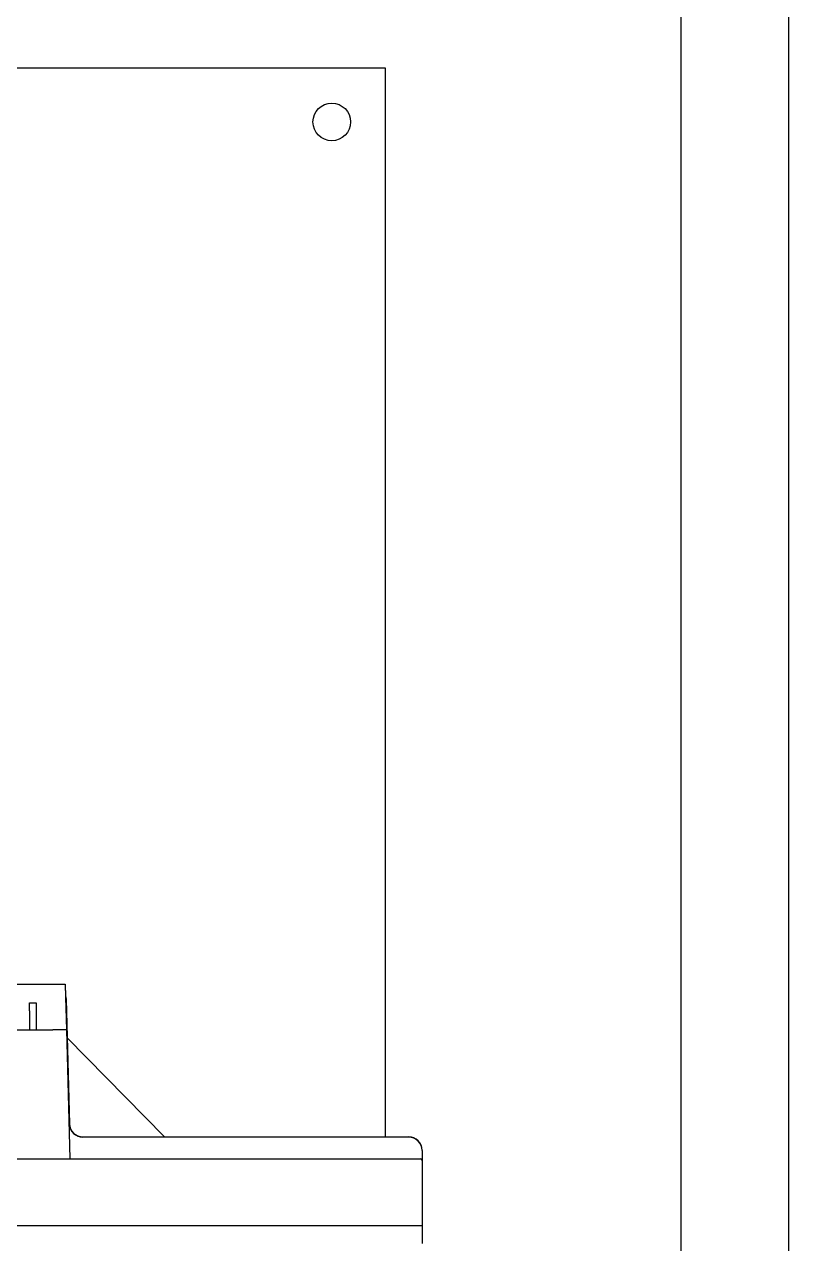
# Model space of a CAD drawing. Header units: inches. Extents: x 16559 to 58559, y 6500 to 36200.
# Drawn here: x 21860.2 to 22144.6, y 20696.5 to 21150.5 of the extents above; entities that cross this region are included whole.
import ezdxf

# ---------------------------------------------------------------- set-up
doc = ezdxf.new("R2010")
doc.units = ezdxf.units.IN
doc.header["$LTSCALE"] = 300
doc.layers.add('MACCHINA', color=40, linetype='Continuous')
doc.layers.add('PROTEZIONI', color=40, linetype='Continuous')

# ---------------------------------------------------------------- blocks, each defined once
blk = doc.blocks.new('A$C6b5658ac')
at = {"layer": 'MACCHINA'}
for p, q in [((-1100, -1782), (-1600, -1782)), ((-1100, -2179.93), (-1100, -1782)), ((-1313.28, -2123.06), (-1219.22, -2123.06)), ((-1219.1, -2127.93), (-1218.78, -2140.06)), ((-1218.86, -2128.81), (-1217.61, -2175.06)), ((-1217.61, -2175.19), (-1218.86, -2128.93)), ((-1232.52, -2130.06), (-1230.02, -2130.06)), ((-1232.52, -2133.06), (-1232.52, -2130.06)), ((-1232.52, -2133.06), (-1232.52, -2140.06)), ((-1230.02, -2130.06), (-1230.02, -2133.06)), ((-1230.02, -2133.06), (-1230.02, -2140.06)), ((-1476.27, -2140.06), (-1223.78, -2140.06)), ((-1218.78, -2140.06), (-1217.52, -2188.06)), ((-1182.2, -2179.93), (-1218.47, -2143.1)), ((-1212.62, -2179.93), (-1091.38, -2179.93)), ((-1091.38, -2180.05), (-1212.62, -2180.05)), ((-1606.94, -2188.06), (-1093.11, -2188.06)), ((-1093.11, -2188.06), (-1086.91, -2188.06)), ((-1086.38, -2185.05), (-1086.38, -2184.92)), ((-1086.38, -2185.05), (-1086.38, -2208.04)), ((-1086.41, -2188.56), (-1086.41, -2212.86)), ((-1093.11, -2213.06), (-1606.94, -2213.06)), ((-1086.61, -2213.06), (-1093.11, -2213.06)), ((-1086.38, -2213.53), (-1086.38, -2219.69))]:
    blk.add_line(p, q, dxfattribs=at)
at = {"layer": 'MACCHINA', "flags": 128}
for points in [[(-1219.05, -2127.56), (-1218.98, -2127.85), (-1218.86, -2128.81)], [(-1219.04, -2127.71), (-1218.98, -2127.98), (-1218.86, -2128.93)], [(-1086.38, -2208.04), (-1086.38, -2208.93), (-1086.38, -2209.8), (-1086.38, -2210.63), (-1086.38, -2211.39), (-1086.38, -2212.08), (-1086.38, -2212.67), (-1086.38, -2213.16), (-1086.38, -2213.53)]]:
    blk.add_lwpolyline(points, dxfattribs=at)
at = {"layer": 'MACCHINA'}
blk.add_circle((-1120, -1802), 7, dxfattribs=at)
for centre, radius, start, end in [((-1212.62, -2174.93), 5, 181.5484, 270.0088), ((-1212.62, -2175.05), 5, 181.5484, 270.0088), ((-1091.38, -2184.92), 5, 0.0092, 90.0092), ((-1091.38, -2185.05), 5, 0.0092, 90.0092), ((-1086.91, -2188.56), 0.5, 0, 90), ((-1086.61, -2212.86), 0.2, 270, 0)]:
    blk.add_arc(centre, radius, start, end, dxfattribs=at)
for points, knots in [([(-1219.22, -2123.06), (-1219.22, -2123.15), (-1219.22, -2123.33), (-1219.18, -2124.64), (-1219.14, -2126.27), (-1219.11, -2127.39), (-1219.1, -2127.93)], [0, 0, 0, 0, 0.27055, 0.56229, 0.789373, 1, 1, 1, 1]), ([(-1218.78, -2140.06), (-1218.87, -2140.06), (-1219.05, -2140.06), (-1220.4, -2140.06), (-1222.08, -2140.06), (-1223.23, -2140.06), (-1223.78, -2140.06)], [0, 0, 0, 0, 0.2702925, 0.5624185, 0.7897039, 1, 1, 1, 1])]:
    blk.add_open_spline(points, degree=3, knots=knots, dxfattribs=at)

msp = doc.modelspace()

# ---------------------------------------------------------------- linework, layer by layer
at = {"layer": 'PROTEZIONI'}
msp.add_lwpolyline([(22104.563, 25184.213), (22144.563, 25184.213), (22144.563, 20109.213), (22104.563, 20109.213)], close=True, dxfattribs=at)

# ---------------------------------------------------------------- block references
at = {"layer": 'MACCHINA', "color": 30}
msp.add_blockref('A$C6b5658ac', (23094.563, 22916.213), dxfattribs=at)

doc.saveas('drawing.dxf')
